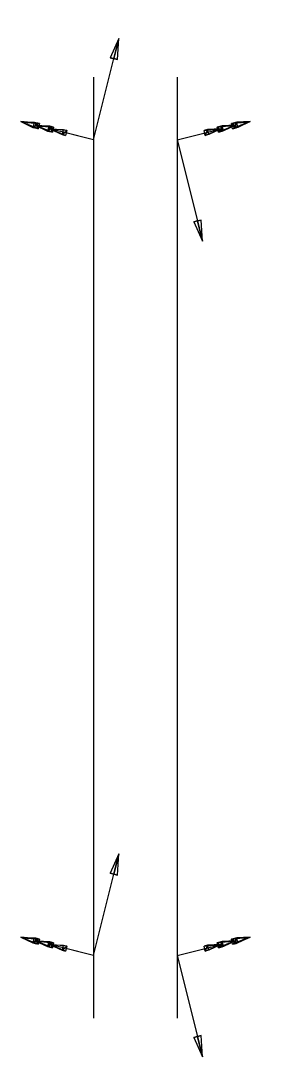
# Model space of a CAD drawing. Header units: millimetres. Extents: x -4314 to 13, y -56 to 57.
# Drawn here: x -2427 to -2402.8, y -43.7 to 55.4 of the extents above.
import ezdxf

# ---------------------------------------------------------------- set-up
doc = ezdxf.new("R2010")
doc.units = ezdxf.units.MM
doc.layers.add('AutoDetect_15_12', color=1, linetype='Continuous')
doc.layers.add('AutoDetect_16_15', color=1, linetype='Continuous')

# ---------------------------------------------------------------- blocks, each defined once
blk = doc.blocks.new('Kontrollpunkt')
at = {"color": 0}
for q in [(0, 6), (8, 0), (0, 0, 4)]:
    blk.add_line((0, 0), q, dxfattribs=at)
for points in [[(0.25, 8, -0.25), (-0.25, 8, -0.25), (-0.25, 8, 0.25), (0, 10, 0), (-0.25, 8, -0.25), (0.25, 8, 0.25), (0, 10, 0), (0.25, 8, -0.25), (0.25, 8, 0.25), (-0.25, 8, 0.25)], [(0.25, 6, -0.25), (-0.25, 6, -0.25), (-0.25, 6, 0.25), (0, 8, 0), (-0.25, 6, -0.25), (0.25, 6, 0.25), (0, 8, 0), (0.25, 6, -0.25), (0.25, 6, 0.25), (-0.25, 6, 0.25)], [(0.25, 0.25, 4), (-0.25, 0.25, 4), (-0.25, -0.25, 4), (0, 0, 6), (-0.25, 0.25, 4), (0.25, -0.25, 4), (0, 0, 6), (0.25, 0.25, 4), (0.25, -0.25, 4), (-0.25, -0.25, 4)], [(0.25, 0.25, 6), (-0.25, 0.25, 6), (-0.25, -0.25, 6), (0, 0, 8), (-0.25, 0.25, 6), (0.25, -0.25, 6), (0, 0, 8), (0.25, 0.25, 6), (0.25, -0.25, 6), (-0.25, -0.25, 6)], [(0.25, 0.25, 8), (-0.25, 0.25, 8), (-0.25, -0.25, 8), (0, 0, 10), (-0.25, 0.25, 8), (0.25, -0.25, 8), (0, 0, 10), (0.25, 0.25, 8), (0.25, -0.25, 8), (-0.25, -0.25, 8)], [(8, 0.25, -0.25), (8, 0.25, 0.25), (8, -0.25, 0.25), (10, 0, 0), (8, 0.25, 0.25), (8, -0.25, -0.25), (10, 0, 0), (8, 0.25, -0.25), (8, -0.25, -0.25), (8, -0.25, 0.25)]]:
    blk.add_polyline3d(points, dxfattribs=at)

msp = doc.modelspace()

# ---------------------------------------------------------------- linework, layer by layer
at = {"layer": 'AutoDetect_15_12', "color": 1}
msp.add_line((-2412, 50, -354), (-2412, -39.998, -354), dxfattribs=at)
at = {"layer": 'AutoDetect_16_15', "color": 1}
msp.add_line((-2420, 50, -354), (-2420, -39.998, -354), dxfattribs=at)

# ---------------------------------------------------------------- block references
at = {"layer": 'AutoDetect_15_12', "color": 1, "extrusion": (0.696364, 0.173648, 0.696364), "rotation": 180}
for p in [(626.288, 1368.249, -1918.503), (550.607, 1381.391, -1932.047)]:
    msp.add_blockref('Kontrollpunkt', p, dxfattribs=at)
at = {"layer": 'AutoDetect_16_15', "color": 1, "extrusion": (-0.696364, 0.173648, 0.696364), "rotation": 180}
for p in [(542.838, -1896.605, 1446.329), (618.518, -1883.463, 1432.785)]:
    msp.add_blockref('Kontrollpunkt', p, dxfattribs=at)

doc.saveas('drawing.dxf')
